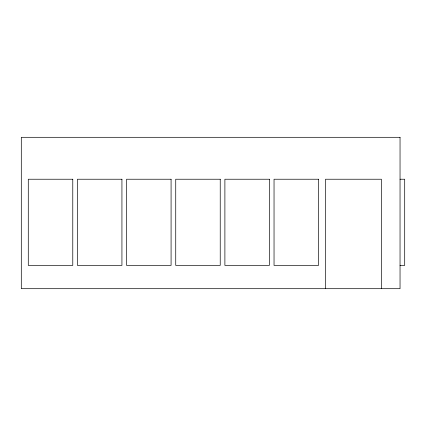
<?xml version="1.0" encoding="UTF-8"?>
<svg xmlns="http://www.w3.org/2000/svg" width="426" height="426" viewBox="0 0 426 426"><rect width="100%" height="100%" fill="white"/><g stroke="black" fill="none" stroke-linecap="round" stroke-linejoin="round"><path stroke-width="0.64" d="M400.041 179.229L404.7 179.229L404.7 265.398L400.041 265.398M381.414 288.69L381.414 179.229L325.517 179.229L325.517 288.69M400.041 137.31L21.3 137.31L21.3 288.69L400.041 288.69L400.041 137.31M72.777 179.229L28.286 179.229L28.286 265.398L72.777 265.398L72.777 179.229M121.932 179.229L77.436 179.229L77.436 265.398L121.932 265.398L121.932 179.229M171.082 179.229L126.586 179.229L126.586 265.398L171.082 265.398L171.082 179.229M220.231 179.229L175.736 179.229L175.736 265.398L220.231 265.398L220.231 179.229M269.381 179.229L224.891 179.229L224.891 265.398L269.381 265.398L269.381 179.229M318.531 179.229L274.04 179.229L274.04 265.398L318.531 265.398L318.531 179.229"/></g></svg>
